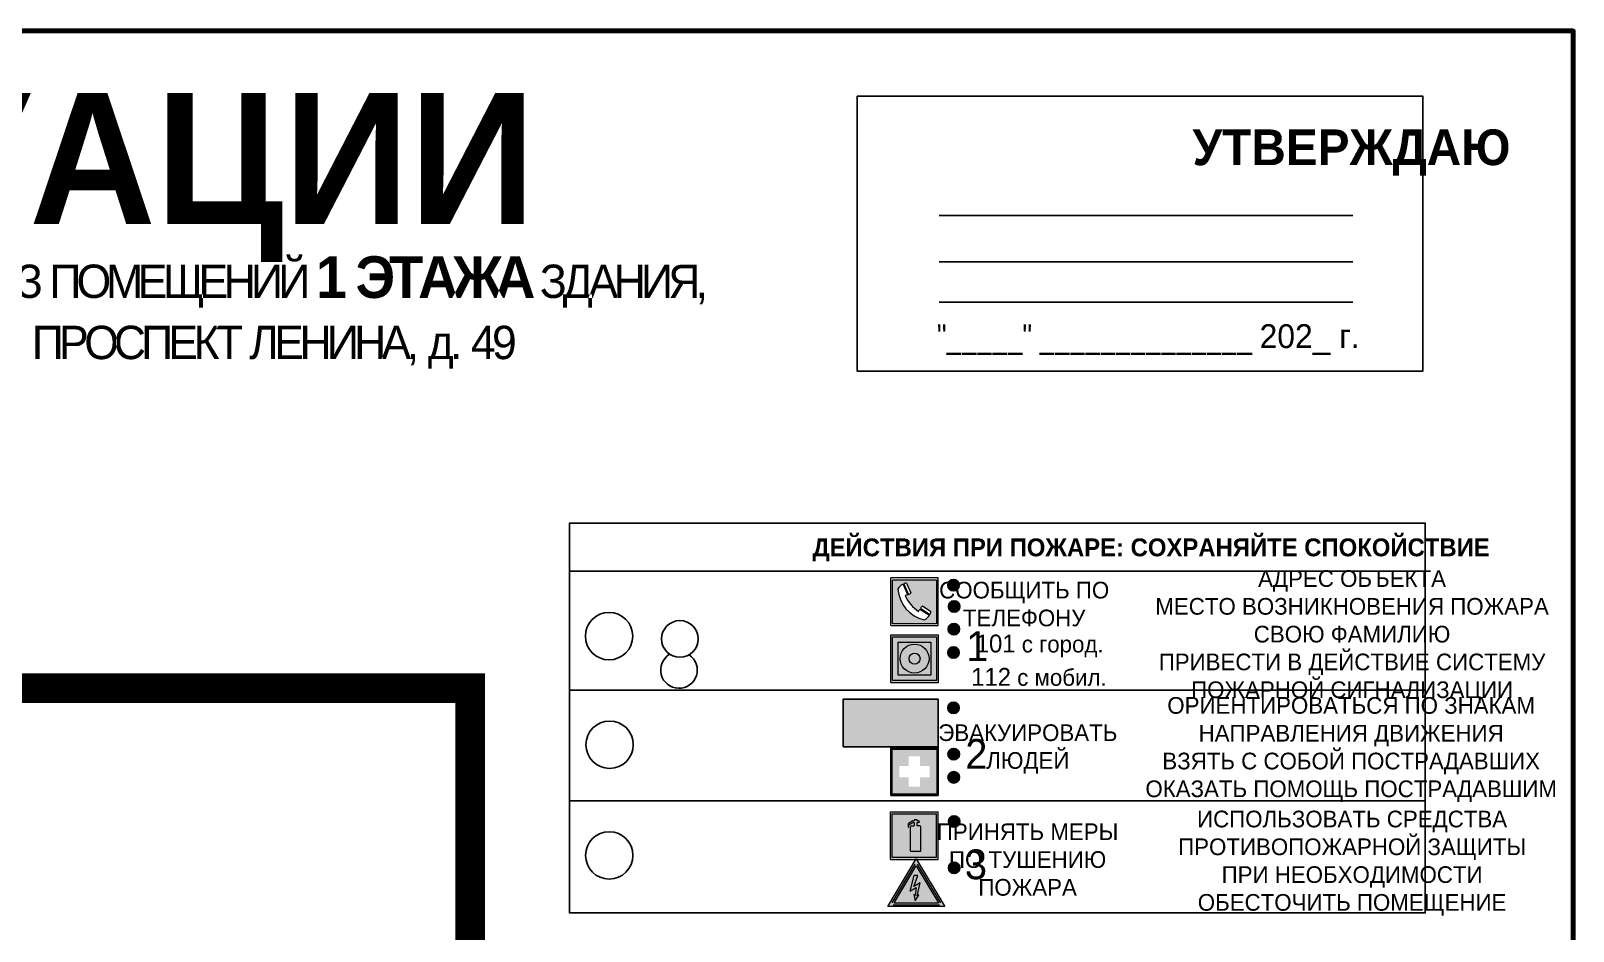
# Model space of a CAD drawing. Header units: millimetres. Extents: x 13810 to 67229, y 12374 to 21950.
# Drawn here: x 24628.4 to 24887.5, y 18930.8 to 19082 of the extents above; entities that cross this region are included whole.
import ezdxf

# ---------------------------------------------------------------- set-up
doc = ezdxf.new("R2010")
doc.units = ezdxf.units.MM
doc.styles.add('обычный', font='arial.ttf')

# ---------------------------------------------------------------- blocks, each defined once
blk = doc.blocks.new('A$C3E6D3DDE')
at = {"lineweight": 5}
h = blk.add_hatch(color=40, dxfattribs=at)
h.paths.add_polyline_path([(24.1, 1.45), (16.46, -11.35), (31.74, -11.35)])
h.paths.add_polyline_path([(24.09, -0.46), (30.03, -10.41), (18.14, -10.41)], flags=16)
h.paths.add_polyline_path([(24.54, -3.08), (23.41, -6.02), (25.13, -5.01), (24.33, -8.5), (24.82, -8.27), (23.79, -9.86), (23.4, -8.04), (23.8, -8.43), (24.04, -6.29), (22.39, -7.25), (23.44, -3.08)], flags=0)
h = blk.add_hatch(color=256, dxfattribs=at)
h.paths.add_polyline_path([(24.37, 0.03, 0.567511), (23.82, 0.03), (17.59, -10.4, 0.582454), (17.86, -10.88), (30.32, -10.88, 0.582149), (30.6, -10.4)])
h.paths.add_polyline_path([(24.09, -0.46), (18.14, -10.41), (30.03, -10.41)], flags=16)
h.paths.add_polyline_path([(24.54, -3.08), (23.41, -6.02), (25.13, -5.01), (24.33, -8.5), (24.82, -8.27), (23.79, -9.86), (23.4, -8.04), (23.8, -8.43), (24.04, -6.29), (22.39, -7.25), (23.44, -3.08)], flags=0)
h = blk.add_hatch(color=40, dxfattribs=at)
h.paths.add_polyline_path([(24.09, -0.46), (18.14, -10.41), (30.03, -10.41)])
h.paths.add_polyline_path([(24.82, -8.27), (23.79, -9.86), (23.4, -8.04), (23.8, -8.43), (24.04, -6.29), (22.39, -7.25), (23.44, -3.08), (24.54, -3.08), (23.41, -6.02), (25.13, -5.01), (24.33, -8.5)], flags=16)
at = {"color": 40, "lineweight": 5}
for p, q in [((16.46, -11.35), (24.1, 1.45)), ((24.1, 1.45), (31.74, -11.35))]:
    blk.add_line(p, q, dxfattribs=at)
at = {"lineweight": 5}
for p, q in [((17.59, -10.4), (23.82, 0.03)), ((24.37, 0.03), (30.6, -10.4)), ((18.14, -10.41), (24.09, -0.46)), ((23.44, -3.08), (22.39, -7.25)), ((23.41, -6.02), (24.54, -3.08)), ((24.54, -3.08), (23.44, -3.08)), ((24.09, -0.46), (30.03, -10.41)), ((22.39, -7.25), (24.04, -6.29)), ((23.8, -8.43), (23.4, -8.04)), ((23.4, -8.04), (23.79, -9.86)), ((25.13, -5.01), (23.41, -6.02)), ((23.79, -9.86), (24.82, -8.27)), ((24.04, -6.29), (23.8, -8.43)), ((24.33, -8.5), (25.13, -5.01)), ((24.82, -8.27), (24.33, -8.5)), ((17.86, -10.88), (30.32, -10.88)), ((18.14, -10.41), (30.03, -10.41))]:
    blk.add_line(p, q, dxfattribs=at)
at = {"color": 50, "lineweight": 5}
blk.add_line((31.74, -11.35), (16.46, -11.35), dxfattribs=at)
blk = doc.blocks.new('A$C456E1F9C')
at = {"lineweight": 5}
h = blk.add_hatch(color=242, dxfattribs=at)
h.paths.add_polyline_path([(0.51, -1.47), (0.51, -13.26), (12.29, -13.26), (12.29, -1.47)])
h.paths.add_polyline_path([(5.42, -4.95, -0.254479), (4.78, -5.4), (3.52, -2.53, -0.209735), (4.23, -2.4)], flags=16)
h.paths.add_polyline_path([(8.53, -8.6), (10.87, -10.17), (10.54, -10.76), (8.03, -9.13, -0.192251)], flags=16)
h.paths.add_polyline_path([(4.61, -5.49, 0.005518), (3.87, -5.72, 0.128647), (7.49, -10.01, 0.00809), (7.83, -9.33), (10.47, -10.97, -0.16736), (8.99, -12.25, -0.327862), (1.95, -3.95, -0.166952), (3.36, -2.62)], flags=16)
at = {"color": 242, "lineweight": 5}
for p, q in [((0, -13.77), (0, -0.97)), ((12.8, -0.97), (0, -0.97)), ((4.61, -5.49), (3.36, -2.62)), ((3.52, -2.53), (4.78, -5.4)), ((4.23, -2.4), (5.42, -4.95)), ((12.8, -13.77), (12.8, -0.97)), ((7.83, -9.33), (10.47, -10.97)), ((8.03, -9.13), (10.54, -10.76)), ((10.81, -10.12), (8.53, -8.6)), ((10.54, -10.76), (10.8, -10.3)), ((10.8, -10.3), (10.81, -10.12)), ((0, -13.77), (12.8, -13.77))]:
    blk.add_line(p, q, dxfattribs=at)
blk.add_lwpolyline([(0.51, -1.47), (12.29, -1.47), (12.29, -13.26), (0.51, -13.26)], close=True, dxfattribs=at)
for centre, radius, start, end in [((4.59, -5.34), 2.99, 114.2845, 152.1974), ((11.12, -3.31), 9.19, 183.9915, 256.6009), ((4.02, -3.27), 0.891, 76.3284, 123.7092), ((14.98, -39.1), 35.17, 107.1487, 108.4135), ((13.86, -0.94), 11.08, 205.5536, 234.8762), ((4.68, -4.59), 0.824, 276.9621, 334.0723), ((-13.31, 0.8), 23.44, 332.5487, 334.4027), ((8.94, -9.5), 0.989, 114.4092, 157.9388), ((7.87, -9.46), 3, 291.9291, 329.9329)]:
    blk.add_arc(centre, radius, start, end, dxfattribs=at)
blk = doc.blocks.new('A$C54414219')
at = {"true_color": 0xffffff}
h = blk.add_hatch(color=7, dxfattribs=at)
h.paths.add_polyline_path([(2.39, -9.45), (2.39, -18.3), (11.23, -18.3), (11.23, -9.45)], flags=0)
h.paths.add_polyline_path([(10.71, -13.87, -1), (2.92, -13.87, -1)], flags=0)
h.paths.add_polyline_path([(8.3, -13.87, -1), (5.33, -13.87, -1)], flags=0)
h.paths.add_polyline_path([(0.41, -7.47), (0.41, -20.27), (13.21, -20.27), (13.21, -7.47)])
h.paths.add_polyline_path([(0.92, -19.77), (12.71, -19.77), (12.71, -7.98), (0.92, -7.98)], flags=16)
h.paths.add_polyline_path([(11.23, -9.45), (11.23, -18.3), (2.39, -18.3), (2.39, -9.45)], flags=0)
at = {"lineweight": 5}
h = blk.add_hatch(color=242, dxfattribs=at)
h.paths.add_polyline_path([(12.71, -7.98), (0.92, -7.98), (0.92, -19.77), (12.71, -19.77)])
h.paths.add_polyline_path([(11.23, -18.3), (2.39, -18.3), (2.39, -9.45), (11.23, -9.45)], flags=16)
h.paths.add_polyline_path([(10.71, -13.87, -1), (2.92, -13.87, -1)], flags=0)
h.paths.add_polyline_path([(8.3, -13.87, -1), (5.33, -13.87, -1)], flags=0)
at = {"true_color": 0xffffff}
h = blk.add_hatch(color=7, dxfattribs=at)
h.paths.add_polyline_path([(2.39, -9.45), (2.39, -18.3), (11.23, -18.3), (11.23, -9.45)])
h.paths.add_polyline_path([(10.71, -13.87, -1), (2.92, -13.87, -1)], flags=16)
h.paths.add_polyline_path([(8.3, -13.87, -1), (5.33, -13.87, -1)], flags=0)
at = {"lineweight": 5}
h = blk.add_hatch(color=242, dxfattribs=at)
h.paths.add_polyline_path([(2.92, -13.87, 1), (10.71, -13.87, 1)])
h.paths.add_polyline_path([(8.3, -13.87, -1), (5.33, -13.87, -1)], flags=16)
at = {"color": 242, "lineweight": 5}
for p, q in [((0.41, -20.27), (0.41, -7.47)), ((0.41, -7.47), (13.21, -7.47)), ((0.41, -7.47), (13.21, -7.47)), ((13.21, -20.27), (13.21, -7.47)), ((0.41, -20.27), (13.21, -20.27))]:
    blk.add_line(p, q, dxfattribs=at)
for points in [[(0.92, -7.98), (12.71, -7.98), (12.71, -19.77), (0.92, -19.77)], [(2.39, -9.45), (11.23, -9.45), (11.23, -18.3), (2.39, -18.3)]]:
    blk.add_lwpolyline(points, close=True, dxfattribs=at)
for radius in [3.89, 1.49]:
    blk.add_circle((6.81, -13.87), radius, dxfattribs=at)
blk = doc.blocks.new('A$C32E8229D')
at = {"true_color": 0xffffff}
blk.add_hatch(color=7, dxfattribs=at).paths.add_polyline_path([(0, 0), (0, -8), (16, -8), (16, 0)])
h = blk.add_hatch(color=126)
h.paths.add_polyline_path([(0.2, -0.2), (15.8, -0.2), (15.8, -7.8), (0.2, -7.8)])
h.paths.add_polyline_path([(13.49, -2.05), (12.08, -2.05), (11.37, -2.63, 0.162397), (11.29, -2.84), (11.29, -3.63), (10.35, -3.63), (10.35, -4.05), (11.68, -4.05), (11.68, -3.48), (12.26, -4.28), (11.29, -5.1), (11.29, -6.78), (11.85, -6.78), (11.85, -5.44), (12.8, -4.64), (12.8, -5.94), (14.46, -5.94), (14.46, -5.39), (13.45, -5.39), (13.45, -3.97), (12.46, -2.59), (13.15, -2.59), (13.69, -3.34), (14.18, -3)], flags=16)
h.paths.add_polyline_path([(10.74, -1.82, 1), (11.8, -1.82, 1)], flags=16)
h.paths.add_polyline_path([(9.39, -3.59), (5.99, -3.59), (6.56, -3.03), (5.91, -3.03), (5.1, -3.83), (5.91, -4.64), (6.56, -4.64), (5.99, -4.09), (9.39, -4.09)], flags=16)
h.paths.add_polyline_path([(4.29, -1.08), (1.72, -1.08), (1.72, -6.6), (4.29, -6.6)], flags=16)
at = {"color": 126}
blk.add_lwpolyline([(16, -8), (0, -8), (0, 0), (16, 0)], close=True, dxfattribs=at)
blk = doc.blocks.new('A$C18900ED3')
h = blk.add_hatch(color=126)
h.paths.add_polyline_path([(-0.18, -0.18), (-7.02, -0.18), (-7.02, -7.02), (-0.18, -7.02)])
h.paths.add_polyline_path([(-5.89, -4.46), (-5.89, -2.77), (-4.46, -2.77), (-4.46, -1.31), (-2.77, -1.31), (-2.77, -2.77), (-1.33, -2.77), (-1.33, -4.46), (-2.77, -4.46), (-2.77, -5.89), (-4.46, -5.89), (-4.46, -4.46)], flags=16)
at = {"color": 126}
for p, q in [((-7.2, 0), (-7.2, -7.2)), ((0, 0), (-7.2, 0)), ((0, -7.2), (0, 0)), ((-7.02, -7.02), (-7.02, -0.18)), ((-7.02, -0.18), (-0.18, -0.18)), ((-0.18, -0.18), (-0.18, -7.02)), ((-7.2, -7.2), (0, -7.2)), ((-0.18, -7.02), (-7.02, -7.02))]:
    blk.add_line(p, q, dxfattribs=at)
blk = doc.blocks.new('A$C3AD82952')
at = {"true_color": 0xf5f5ff}
h = blk.add_hatch(color=7, dxfattribs=at)
h.dxf.hatch_style = 1
h.paths.add_polyline_path([(8.21, 8.73, 0.414214), (7.89, 9.05), (7.22, 9.05), (7.22, 9.92), (7.59, 9.92, 1), (7.57, 10.36), (7.22, 10.36), (7.22, 10.6), (6.43, 10.6), (6.43, 10.36), (6.01, 10.36), (4.74, 9.59), (4.74, 8.69), (4.98, 8.73), (4.98, 9.26), (6.12, 9.91), (6.43, 9.91), (6.43, 9.05), (5.76, 9.05, 0.414214), (5.44, 8.73), (5.44, 2.2), (8.21, 2.2)], flags=0)
h.paths.add_polyline_path([(12.8, 12.8), (0, 12.8), (0, 0), (12.8, 0)])
h.paths.add_polyline_path([(0.51, 12.29), (12.29, 12.29), (12.29, 0.51), (0.51, 0.51)], flags=16)
h.paths.add_polyline_path([(4.74, 9.59), (6.01, 10.36), (6.43, 10.36), (6.43, 10.6), (7.22, 10.6), (7.22, 10.36), (7.59, 10.36, -0.94586), (7.59, 9.92), (7.22, 9.92), (7.22, 9.05), (7.89, 9.05, -0.414214), (8.21, 8.73), (8.21, 2.2), (5.44, 2.2), (5.44, 8.73, -0.414214), (5.76, 9.05), (6.43, 9.05), (6.43, 9.91), (6.12, 9.91), (4.98, 9.26), (4.98, 8.73), (4.74, 8.69)], flags=0)
h = blk.add_hatch(color=242)
h.dxf.hatch_style = 1
h.paths.add_polyline_path([(12.29, 12.29), (0.51, 12.29), (0.51, 0.51), (12.29, 0.51)])
h.paths.add_polyline_path([(4.74, 8.69), (4.74, 9.59), (6.01, 10.36), (6.43, 10.36), (6.43, 10.6), (7.22, 10.6), (7.22, 10.36), (7.59, 10.36, -0.94586), (7.59, 9.92), (7.22, 9.92), (7.22, 9.05), (7.89, 9.05, -0.414214), (8.21, 8.73), (8.21, 2.2), (5.44, 2.2), (5.44, 8.73, -0.414214), (5.76, 9.05), (6.43, 9.05), (6.43, 9.91), (6.12, 9.91), (4.98, 9.26), (4.98, 8.73)], flags=16)
h = blk.add_hatch(color=7, dxfattribs=at)
h.dxf.hatch_style = 1
h.paths.add_polyline_path([(8.21, 8.73, 0.414214), (7.89, 9.05), (7.22, 9.05), (7.22, 9.92), (7.59, 9.92, 1), (7.57, 10.36), (7.22, 10.36), (7.22, 10.6), (6.43, 10.6), (6.43, 10.36), (6.01, 10.36), (4.74, 9.59), (4.74, 8.69), (4.98, 8.73), (4.98, 9.26), (6.12, 9.91), (6.43, 9.91), (6.43, 9.05), (5.76, 9.05, 0.414214), (5.44, 8.73), (5.44, 2.2), (8.21, 2.2)])
at = {"color": 242, "lineweight": 5}
for p, q in [((0, 0), (0, 12.8)), ((0, 12.8), (12.8, 12.8)), ((12.8, 0), (12.8, 12.8)), ((6.01, 10.36), (4.74, 9.59)), ((4.74, 9.59), (4.74, 8.69)), ((4.74, 8.69), (4.98, 8.73)), ((4.98, 9.26), (6.12, 9.91)), ((4.98, 8.73), (4.98, 9.26)), ((5.44, 2.2), (5.44, 8.73)), ((5.76, 9.05), (6.43, 9.05)), ((6.01, 10.36), (6.43, 10.36)), ((6.12, 9.91), (6.43, 9.91)), ((7.22, 10.6), (6.43, 10.6)), ((6.43, 10.6), (6.43, 10.36)), ((6.43, 9.91), (6.43, 9.05)), ((7.22, 10.36), (7.22, 10.6)), ((7.59, 10.36), (7.22, 10.36)), ((7.22, 9.05), (7.22, 9.92)), ((7.59, 9.92), (7.22, 9.92)), ((7.89, 9.05), (7.22, 9.05)), ((8.21, 2.2), (8.21, 8.73)), ((0, 0), (12.8, 0)), ((5.44, 2.2), (8.21, 2.2))]:
    blk.add_line(p, q, dxfattribs=at)
blk.add_lwpolyline([(0.51, 12.29), (12.29, 12.29), (12.29, 0.51), (0.51, 0.51)], close=True, dxfattribs=at)
for centre, radius, start, end in [((5.76, 8.73), 0.32, 90, 180), ((7.58, 10.14), 0.223, 273.1875, 86.8125), ((7.89, 8.73), 0.32, 0, 90)]:
    blk.add_arc(centre, radius, start, end, dxfattribs=at)

msp = doc.modelspace()

# ---------------------------------------------------------------- hatches: boundary and pattern name
at = {"lineweight": 0}
h = msp.add_hatch(color=256, dxfattribs=at)
h.dxf.hatch_style = 1
h.paths.add_polyline_path([(24782.47, 18988.91, 1), (24784.4, 18988.91, 1)])
h = msp.add_hatch(color=256, dxfattribs=at)
h.dxf.hatch_style = 1
h.paths.add_polyline_path([(24782.58, 18985.33, 1), (24784.51, 18985.33, 1)])
h = msp.add_hatch(color=256, dxfattribs=at)
h.dxf.hatch_style = 1
h.paths.add_polyline_path([(24782.54, 18981.52, 1), (24784.47, 18981.52, 1)])
h = msp.add_hatch(color=256, dxfattribs=at)
h.dxf.hatch_style = 1
h.paths.add_polyline_path([(24782.46, 18977.59, 1), (24784.39, 18977.59, 1)])
h = msp.add_hatch(color=256, dxfattribs=at)
h.dxf.hatch_style = 1
h.paths.add_polyline_path([(24782.47, 18968.32, 1), (24784.4, 18968.32, 1)])
h = msp.add_hatch(color=256, dxfattribs=at)
h.dxf.hatch_style = 1
h.paths.add_polyline_path([(24782.51, 18960.54, 1), (24784.44, 18960.54, 1)])
h = msp.add_hatch(color=256, dxfattribs=at)
h.dxf.hatch_style = 1
h.paths.add_polyline_path([(24782.5, 18956.64, 1), (24784.43, 18956.64, 1)])
h = msp.add_hatch(color=256, dxfattribs=at)
h.dxf.hatch_style = 1
h.paths.add_polyline_path([(24782.56, 18949.22, 1), (24784.49, 18949.22, 1)])
h = msp.add_hatch(color=256, dxfattribs=at)
h.dxf.hatch_style = 1
h.paths.add_polyline_path([(24782.57, 18941.45, 1), (24784.5, 18941.45, 1)])

# ---------------------------------------------------------------- linework, layer by layer
at = {"color": 2, "lineweight": 100}
msp.add_lwpolyline([(24287.54, 19081.98), (24887.54, 19081.98), (24887.54, 18686.98), (24287.54, 18686.98)], close=True, dxfattribs=at)
for points in [[(24767.25, 19071.03), (24862.26, 19071.03), (24862.26, 19024.82), (24767.25, 19024.82)], [(24718.93, 18991.27), (24862.7, 18991.27), (24862.7, 18999.32), (24718.93, 18999.32)], [(24718.93, 18991.27), (24862.7, 18991.27), (24862.7, 18933.87), (24718.93, 18933.87)]]:
    msp.add_lwpolyline(points, close=True)
for points in [[(24781.01, 19050.98), (24850.53, 19050.98)], [(24781.01, 19043.22), (24850.53, 19043.22)], [(24781.01, 19036.43), (24850.53, 19036.43)], [(24777.35, 18971.27), (24718.93, 18971.27), (24862.7, 18971.27)], [(24777.35, 18952.7), (24718.93, 18952.7), (24862.7, 18952.7)]]:
    msp.add_lwpolyline(points)
at = {"lineweight": 100, "const_width": 5}
msp.add_lwpolyline([(24539.51, 18771.5), (24702.21, 18771.5), (24702.21, 18971.62), (24613.14, 18971.62)], dxfattribs=at)
for centre, radius in [((24783.44, 18988.91), 0.966), ((24783.54, 18985.33), 0.966), ((24725.56, 18980.35), 3.98), ((24737.46, 18979.88), 3.08), ((24783.5, 18981.52), 0.966), ((24783.42, 18977.59), 0.966), ((24783.43, 18968.32), 0.966), ((24725.65, 18962.12), 3.98), ((24783.47, 18960.54), 0.966), ((24783.47, 18956.64), 0.966), ((24783.53, 18949.22), 0.966), ((24725.59, 18943.54), 3.98), ((24783.53, 18941.45), 0.966)]:
    msp.add_circle(centre, radius)
msp.add_arc((24737.31, 18974.67), 3.08, 120.7434, 55.8808)

# ---------------------------------------------------------------- block references
for name, p, xscale, yscale, zscale in [('A$C456E1F9C', (24772.88, 18990.73), 0.625, 0.625, 0.625), ('A$C54414219', (24772.63, 18985.24), 0.625, 0.625, 0.625), ('A$C18900ED3', (24780.88, 18961.6), 1.111111111007631, 1.111111111007631, 1.111111111007631), ('A$C3AD82952', (24772.83, 18942.86), 0.625, 0.625, 0.625), ('A$C3E6D3DDE', (24762.12, 18942.06), 0.625, 0.625, 0.625)]:
    msp.add_blockref(name, p, dxfattribs=dict(xscale=xscale, yscale=yscale, zscale=zscale))
at = {"xscale": -1}
msp.add_blockref('A$C32E8229D', (24780.88, 18969.75), dxfattribs=at)

# ---------------------------------------------------------------- texts
at = {"lineweight": 0, "style": 'обычный'}
for s, insert, char_height, width, attachment_point in [('{\\fProxima Nova Rg|b1|i0|c204|p2;ПЛАН ЭВАКУАЦИИ}', (24436.03, 19071.56), 22, 493.8901, 1), ('\\pi-18,l18,t18;{\\fProxima Nova Rg|b1|i0|c204|p2;УТВЕРЖДАЮ\\H1.1997x; }', (24850.29, 19061.56), 6, 126.6484, 5), ('{\\fArial Narrow|b0|i0|c204|p34;"_____" ______________ \\fProxima Nova Rg|b0|i0|c204|p2;202_ г. }', (24816.16, 19030.14), 4, 78.6503, 5), ('{\\fProxima Nova Rg|b1|i0|c204|p2;ДЕЙСТВИЯ ПРИ ПОЖАРЕ: СОХРАНЯЙТЕ СПОКОЙСТВИЕ\\H1.6644x; }', (24816.64, 18994.82), 3, 175.1736, 5), ('\\pi-8.4,l8.4,t8.4;{\\fProxima Nova Rg|b0|i0|c204|p2;АДРЕС ОБЪЕКТА\\PМЕСТО ВОЗНИКНОВЕНИЯ ПОЖАРА \\PСВОЮ ФАМИЛИЮ\\PПРИВЕСТИ В ДЕЙСТВИЕ СИСТЕМУ \\PПОЖАРНОЙ СИГНАЛИЗАЦИИ}', (24850.39, 18980.28), 2.8, 126.6484, 5), ('{\\fProxima Nova Rg|b0|i0|c204|p2;СООБЩИТЬ ПО \\PТЕЛЕФОНУ}', (24795.31, 18985.72), 2.8, 126.6484, 5), ('{\\fProxima Nova Rg|b0|i0|c204|p2;1\\H1.1667x; }', (24787.42, 18978.66), 5, 126.6484, 5), ('{\\fProxima Nova Rg|b0|i0|c204|p2;\\H1.0714x;101\\H0.93333x; с город.\\H1.3416x; }', (24797.91, 18978.69), 2.8, 126.6484, 5), ('{\\fProxima Nova Rg|b0|i0|c204|p2;\\H1.0714x;112\\H0.93333x; с мобил.\\H1.3416x; }', (24797.78, 18973.49), 2.8, 126.6484, 5), ('\\pi-8.4,l8.4,t8.4;{\\fProxima Nova Rg|b0|i0|c204|p2;ОРИЕНТИРОВАТЬСЯ ПО ЗНАКАМ \\PНАПРАВЛЕНИЯ ДВИЖЕНИЯ\\PВЗЯТЬ С СОБОЙ ПОСТРАДАВШИХ\\PОКАЗАТЬ ПОМОЩЬ ПОСТРАДАВШИМ}', (24850.24, 18961.31), 2.8, 126.6484, 5), ('{\\fProxima Nova Rg|b0|i0|c204|p2;ЭВАКУИРОВАТЬ \\PЛЮДЕЙ}', (24795.92, 18961.4), 2.8, 126.6484, 5), ('{\\fProxima Nova Rg|b0|i0|c204|p2;2\\H1.1967x; }', (24787.27, 18960.57), 5, 126.6484, 5), ('\\pi-8.4,l8.4,t8.4;{\\fProxima Nova Rg|b0|i0|c204|p2;ИСПОЛЬЗОВАТЬ СРЕДСТВА \\PПРОТИВОПОЖАРНОЙ ЗАЩИТЫ \\PПРИ НЕОБХОДИМОСТИ \\PОБЕСТОЧИТЬ ПОМЕЩЕНИЕ}', (24850.4, 18942.24), 2.8, 126.6484, 5), ('{\\fProxima Nova Rg|b0|i0|c204|p2;ПРИНЯТЬ МЕРЫ \\PПО ТУШЕНИЮ \\PПОЖАРА}', (24795.88, 18942.82), 2.8, 126.6484, 5), ('{\\fProxima Nova Rg|b0|i0|c204|p2;3\\H1.1967x; }', (24787.2, 18942), 5, 126.6484, 5)]:
    msp.add_mtext(s, dxfattribs=dict(at, insert=insert, char_height=char_height, width=width, attachment_point=attachment_point))
at = {"color": 0, "lineweight": 0, "insert": (24587.93, 19044.02), "char_height": 7, "width": 449.2158, "attachment_point": 5, "style": 'обычный'}
msp.add_mtext('{\\fArial Black|b1|i0|c204|p34;\\H2x;\\T0.85;  \\fArial Narrow|b0|i0|c204|p34;\\H0.8x;\\W0.9;\\P\\fProxima Nova Rg|b0|i0|c204|p2;\\H0.5x;\\W1;\\C256;ПРИ ПОЖАРЕ  ИЛИ ДРУГИХ ЧРЕЗВЫЧАЙНЫХ СИТУАЦИЯХ  ИЗ ПОМЕЩЕНИЙ \\fProxima Nova Rg|b1|i0|c204|p2;\\H1.25x;1 ЭТАЖА\\fProxima Nova Rg|b0|i0|c204|p2;\\H0.8x; ЗДАНИЯ,\\P РАСПОЛОЖЕННОГО ПО АДРЕСУ: г. МОНЧЕГОРСК, ПРОСПЕКТ ЛЕНИНА, д. 49}', dxfattribs=at)

doc.saveas('drawing.dxf')
